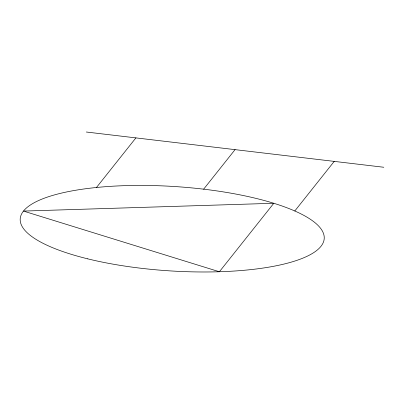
<?xml version="1.0" encoding="UTF-8"?>
<svg xmlns="http://www.w3.org/2000/svg" width="404" height="404" viewBox="0 0 404 404"><rect width="100%" height="100%" fill="white"/><g stroke="black" fill="none" stroke-linecap="round" stroke-linejoin="round"><path stroke-width="0.61" d="M96.475 187.491L135.896 137.89M203.641 189.173L235.057 149.637M294.799 210.984L334.219 161.388M86.32 132.017L383.8 167.261M273.801 203.278L219.382 271.751L23.477 211.08L273.801 203.278M87.769 258.853A152.318 42.238 3.7 0 0 323.917 240.521A152.318 42.238 3.7 0 0 104.974 186.734A152.318 42.238 3.7 0 0 87.769 258.853"/></g></svg>
